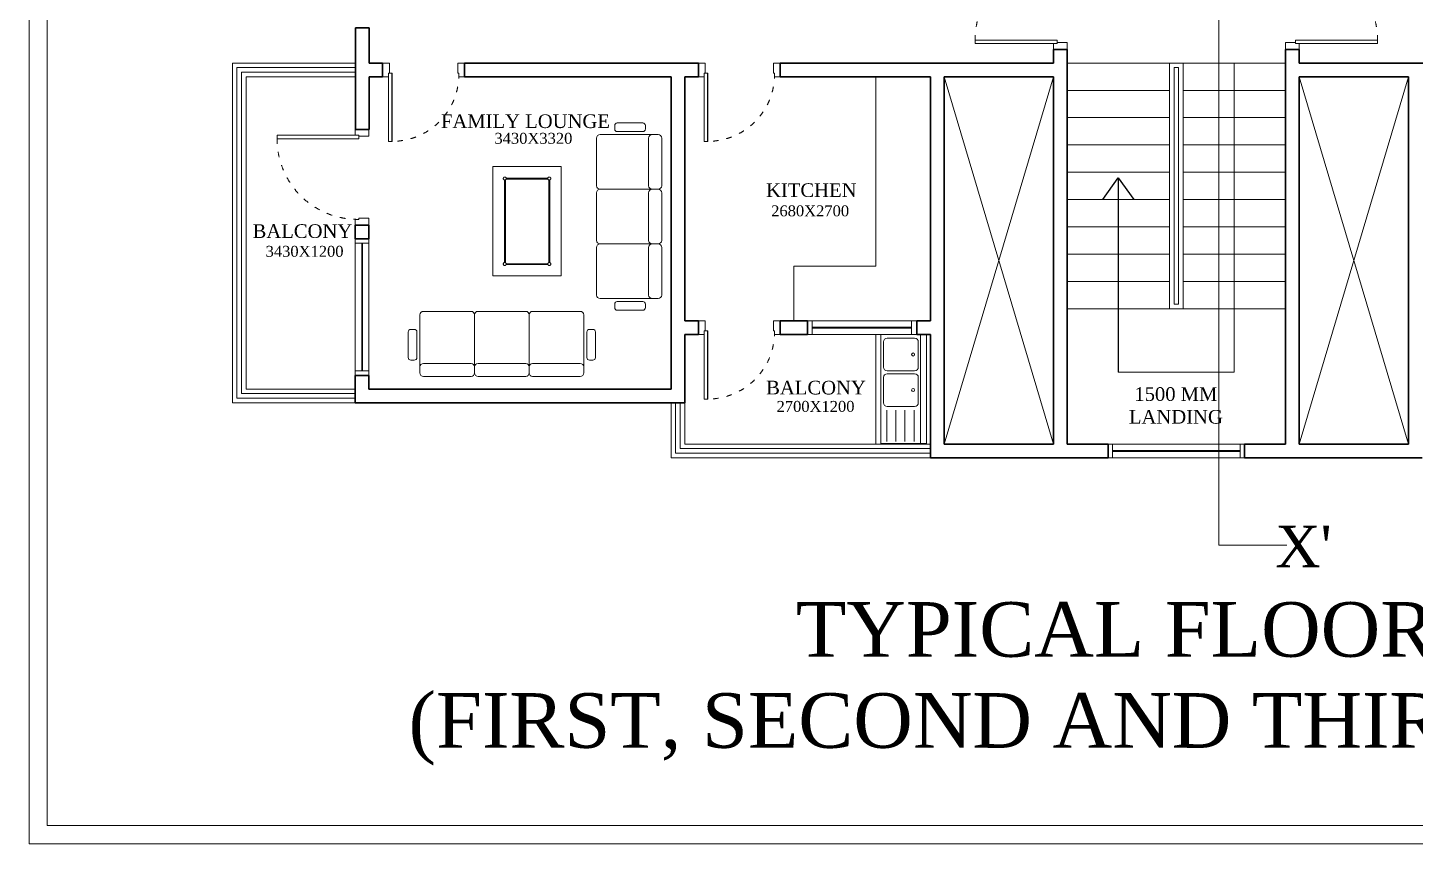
# Model space of a CAD drawing. Header units: inches. Extents: x 0 to 62493, y 0 to 42770.
# Drawn here: x 0 to 15242, y 0 to 8968 of the extents above; entities that cross this region are included whole.
import ezdxf

# ---------------------------------------------------------------- set-up
doc = ezdxf.new("R2010")
doc.units = ezdxf.units.IN
doc.header["$MEASUREMENT"] = 0
doc.linetypes.add('ACAD_ISO03W100', pattern=[30, 12, -18])
for name, color, linetype, lineweight in [('door', 35, 'Continuous', 5), ('furniture', 23, 'Continuous', 9), ('LINE', 253, 'Continuous', 9), ('plumbing', 143, 'Continuous', 9), ('R.C.C', 6, 'Continuous', 30), ('railing', 6, 'Continuous', 9), ('staircase', 1, 'Continuous', 5), ('wall', 254, 'Continuous', 30), ('window', 253, 'Continuous', 9)]:
    doc.layers.add(name, color=color, linetype=linetype, lineweight=lineweight)
doc.layers.add('TEXT', color=104, linetype='Continuous')
doc.styles.add('MONOTXT', font='times.ttf')
doc.styles.get("Standard").update_dxf_attribs({"font": 'arial.ttf'})
doc.dimstyles.get("Standard").update_dxf_attribs({"dimtxt": 0.18, "dimasz": 0.18, "dimexe": 0.18, "dimexo": 0.0625, "dimgap": 0.09, "dimtad": 0, "dimtih": 1, "dimtoh": 1, "dimdec": 4, "dimzin": 0, "dimdsep": 46, "dimtxsty": 'Standard', "dimcen": 0.09, "dimadec": 0, "dimazin": 0, "dimtfac": 1, "dimtdec": 4, "dimtofl": 0, "dimtmove": 0, "dimatfit": 3, "dimfxl": 1, "dimtolj": 1, "dimtzin": 0, "dimarcsym": 0})

# ---------------------------------------------------------------- blocks, each defined once
blk = doc.blocks.new('bed')
at = {"lineweight": 5}
for p, q in [((-82.966, 75.566), (-82.831, 75.801)), ((-82.831, 75.801), (-82.475, 75.595)), ((-82.897, 75.596), (-82.895, 75.602)), ((-82.895, 75.602), (-82.839, 75.586)), ((-82.892, 75.615), (-82.856, 75.602)), ((-82.892, 75.614), (-82.856, 75.602)), ((-82.887, 75.627), (-82.884, 75.633)), ((-82.833, 75.603), (-82.887, 75.627)), ((-82.884, 75.633), (-82.833, 75.603)), ((-82.877, 75.644), (-82.846, 75.623)), ((-82.877, 75.643), (-82.846, 75.623)), ((-82.869, 75.655), (-82.865, 75.66)), ((-82.823, 75.619), (-82.869, 75.655)), ((-82.865, 75.66), (-82.823, 75.619)), ((-82.856, 75.669), (-82.83, 75.641)), ((-82.856, 75.668), (-82.831, 75.64)), ((-82.845, 75.677), (-82.84, 75.681)), ((-82.81, 75.631), (-82.845, 75.677)), ((-82.84, 75.681), (-82.81, 75.631)), ((-82.829, 75.688), (-82.811, 75.654)), ((-82.829, 75.687), (-82.811, 75.654)), ((-82.816, 75.693), (-82.811, 75.695)), ((-82.793, 75.639), (-82.816, 75.693)), ((-82.811, 75.695), (-82.793, 75.639)), ((-82.798, 75.699), (-82.789, 75.662)), ((-82.798, 75.699), (-82.79, 75.662)), ((-82.785, 75.701), (-82.778, 75.702)), ((-82.776, 75.643), (-82.785, 75.701)), ((-82.778, 75.702), (-82.776, 75.643)), ((-82.765, 75.703), (-82.766, 75.665)), ((-82.766, 75.702), (-82.766, 75.664)), ((-82.758, 75.643), (-82.752, 75.702)), ((-82.746, 75.701), (-82.758, 75.643)), ((-82.752, 75.702), (-82.746, 75.701)), ((-82.733, 75.698), (-82.743, 75.661)), ((-82.733, 75.698), (-82.743, 75.661)), ((-82.74, 75.638), (-82.72, 75.693)), ((-82.714, 75.691), (-82.74, 75.638)), ((-82.724, 75.629), (-82.691, 75.678)), ((-82.686, 75.674), (-82.724, 75.629)), ((-82.702, 75.685), (-82.722, 75.652)), ((-82.703, 75.685), (-82.722, 75.652)), ((-82.72, 75.693), (-82.714, 75.691)), ((-82.711, 75.617), (-82.667, 75.655)), ((-82.663, 75.65), (-82.711, 75.617)), ((-82.676, 75.665), (-82.703, 75.638)), ((-82.677, 75.665), (-82.703, 75.638)), ((-82.702, 75.601), (-82.649, 75.628)), ((-82.647, 75.622), (-82.702, 75.601)), ((-82.691, 75.678), (-82.686, 75.674)), ((-82.656, 75.64), (-82.689, 75.62)), ((-82.656, 75.639), (-82.688, 75.62)), ((-82.643, 75.61), (-82.679, 75.599)), ((-82.642, 75.609), (-82.679, 75.599)), ((-82.667, 75.655), (-82.663, 75.65)), ((-82.649, 75.628), (-82.647, 75.622)), ((-82.899, 75.582), (-82.861, 75.579)), ((-82.899, 75.582), (-82.861, 75.579)), ((-82.899, 75.569), (-82.84, 75.568)), ((-82.899, 75.563), (-82.899, 75.569)), ((-82.84, 75.568), (-82.899, 75.563)), ((-82.839, 75.586), (-82.897, 75.596)), ((-82.897, 75.55), (-82.86, 75.556)), ((-82.897, 75.549), (-82.86, 75.556)), ((-82.894, 75.537), (-82.837, 75.55)), ((-82.893, 75.531), (-82.894, 75.537)), ((-82.837, 75.55), (-82.893, 75.531)), ((-82.888, 75.518), (-82.853, 75.533)), ((-82.887, 75.518), (-82.853, 75.533)), ((-82.882, 75.506), (-82.83, 75.534)), ((-82.878, 75.501), (-82.882, 75.506)), ((-82.83, 75.534), (-82.878, 75.501)), ((-82.871, 75.49), (-82.841, 75.513)), ((-82.87, 75.49), (-82.841, 75.513)), ((-82.862, 75.48), (-82.818, 75.52)), ((-82.857, 75.476), (-82.862, 75.48)), ((-82.818, 75.52), (-82.857, 75.476)), ((-82.847, 75.467), (-82.824, 75.497)), ((-82.847, 75.467), (-82.824, 75.497)), ((-82.836, 75.46), (-82.804, 75.509)), ((-82.831, 75.456), (-82.836, 75.46)), ((-82.804, 75.509), (-82.831, 75.456)), ((-82.819, 75.451), (-82.804, 75.486)), ((-82.818, 75.451), (-82.804, 75.486)), ((-82.806, 75.446), (-82.787, 75.502)), ((-82.787, 75.502), (-82.8, 75.444)), ((-82.787, 75.442), (-82.781, 75.479)), ((-82.787, 75.442), (-82.781, 75.479)), ((-82.774, 75.441), (-82.769, 75.499)), ((-82.769, 75.499), (-82.768, 75.44)), ((-82.754, 75.441), (-82.758, 75.479)), ((-82.754, 75.441), (-82.758, 75.479)), ((-82.751, 75.501), (-82.735, 75.445)), ((-82.741, 75.443), (-82.751, 75.501)), ((-82.722, 75.449), (-82.735, 75.484)), ((-82.722, 75.449), (-82.735, 75.484)), ((-82.734, 75.508), (-82.705, 75.457)), ((-82.71, 75.454), (-82.734, 75.508)), ((-82.719, 75.518), (-82.678, 75.476)), ((-82.683, 75.472), (-82.719, 75.518)), ((-82.693, 75.464), (-82.715, 75.495)), ((-82.693, 75.464), (-82.714, 75.495)), ((-82.705, 75.457), (-82.71, 75.454)), ((-82.707, 75.532), (-82.657, 75.501)), ((-82.661, 75.496), (-82.707, 75.532)), ((-82.7, 75.548), (-82.643, 75.531)), ((-82.645, 75.525), (-82.7, 75.548)), ((-82.697, 75.584), (-82.639, 75.596)), ((-82.638, 75.59), (-82.697, 75.584)), ((-82.669, 75.486), (-82.697, 75.511)), ((-82.668, 75.486), (-82.697, 75.511)), ((-82.696, 75.566), (-82.637, 75.564)), ((-82.638, 75.557), (-82.696, 75.566)), ((-82.65, 75.514), (-82.684, 75.531)), ((-82.651, 75.513), (-82.684, 75.53)), ((-82.678, 75.476), (-82.683, 75.472)), ((-82.475, 75.595), (-82.682, 75.236)), ((-82.64, 75.545), (-82.677, 75.553)), ((-82.64, 75.544), (-82.677, 75.552)), ((-82.637, 75.578), (-82.675, 75.576)), ((-82.637, 75.577), (-82.675, 75.576)), ((-82.512, 75.53), (-82.671, 75.255)), ((-82.657, 75.501), (-82.661, 75.496)), ((-82.643, 75.531), (-82.645, 75.525)), ((-82.639, 75.596), (-82.638, 75.59)), ((-82.637, 75.564), (-82.638, 75.557)), ((-81.059, 74.691), (-82.512, 75.53)), ((-81.059, 74.691), (-82.512, 75.53)), ((-82.475, 75.595), (-81.024, 74.757)), ((-82.682, 75.236), (-82.914, 75.37)), ((-82.8, 75.444), (-82.806, 75.446)), ((-82.768, 75.44), (-82.774, 75.441)), ((-82.735, 75.445), (-82.741, 75.443)), ((-82.494, 75.165), (-82.458, 75.193)), ((-82.458, 75.193), (-82.437, 75.199)), ((-82.397, 75.185), (-82.426, 75.134)), ((-82.162, 75.203), (-82.226, 75.214)), ((-81.718, 74.806), (-81.747, 74.756)), ((-81.652, 74.825), (-81.553, 74.769)), ((-81.021, 74.756), (-81.228, 74.397)), ((-80.665, 74.55), (-81.021, 74.756)), ((-81.066, 74.542), (-80.888, 74.589)), ((-81.018, 74.361), (-81.066, 74.542)), ((-81.033, 74.526), (-80.936, 74.552)), ((-80.936, 74.552), (-80.914, 74.469)), ((-80.906, 74.537), (-80.896, 74.54)), ((-80.894, 74.493), (-80.906, 74.537)), ((-80.896, 74.54), (-80.884, 74.495)), ((-80.888, 74.589), (-80.839, 74.409)), ((-80.8, 74.316), (-80.665, 74.55)), ((-81.228, 74.397), (-80.996, 74.263)), ((-81.032, 74.382), (-81.055, 74.367)), ((-81.01, 74.443), (-81.033, 74.526)), ((-80.839, 74.409), (-81.018, 74.361)), ((-81.01, 74.51), (-81.01, 74.51)), ((-80.914, 74.469), (-81.01, 74.443)), ((-81.004, 74.489), (-81.004, 74.489)), ((-80.999, 74.469), (-80.999, 74.469)), ((-80.885, 74.442), (-80.995, 74.412)), ((-80.989, 74.515), (-80.989, 74.515)), ((-80.879, 74.42), (-80.989, 74.39)), ((-80.983, 74.495), (-80.983, 74.495)), ((-80.978, 74.474), (-80.978, 74.474)), ((-80.968, 74.521), (-80.968, 74.521)), ((-80.963, 74.5), (-80.963, 74.5)), ((-80.957, 74.48), (-80.957, 74.48)), ((-80.948, 74.526), (-80.948, 74.526)), ((-80.942, 74.506), (-80.942, 74.506)), ((-80.937, 74.485), (-80.937, 74.485)), ((-80.884, 74.495), (-80.894, 74.493)), ((-81.091, 74.336), (-81.092, 74.321)), ((-81.084, 74.35), (-81.084, 74.336)), ((-81.082, 74.327), (-81.083, 74.313)), ((-81.076, 74.357), (-81.077, 74.343)), ((-81.072, 74.325), (-81.073, 74.311)), ((-81.068, 74.364), (-81.069, 74.349)), ((-81.062, 74.323), (-81.063, 74.309)), ((-81.061, 74.371), (-81.062, 74.356)), ((-81.053, 74.325), (-81.054, 74.311)), ((-81.044, 74.328), (-81.045, 74.313)), ((-81.036, 74.33), (-81.037, 74.316)), ((-81.028, 74.337), (-81.029, 74.322)), ((-81.02, 74.344), (-81.021, 74.329)), ((-81.013, 74.35), (-81.014, 74.336)), ((-81.005, 74.357), (-81.006, 74.343)), ((-80.997, 74.364), (-80.998, 74.35)), ((-83.582, 73.677), (-82.129, 72.838)), ((-83.534, 73.76), (-83.544, 73.742)), ((-83.544, 73.742), (-82.091, 72.903))]:
    blk.add_line(p, q, dxfattribs=at)
for centre, radius in [((-82.768, 75.571), 0.133), ((-82.768, 75.571), 0.131), ((-82.768, 75.571), 0.0467), ((-82.37, 75.214), 0.0211), ((-81.691, 74.835), 0.0211), ((-82.268, 73.182), 0.0706)]:
    blk.add_circle(centre, radius, dxfattribs=at)
for centre, radius, start, end in [((-82.842, 75.495), 0.143, 150, 240), ((-82.461, 75.543), 0.0377, 60, 240), ((-82.389, 75.198), 0.015, 96.8587, 341.9378), ((-82.341, 75.21), 0.0124, 214.9249, 132.897), ((-81.662, 74.832), 0.0124, 214.9249, 132.897), ((-81.71, 74.819), 0.015, 96.8587, 341.9378), ((-81.04, 74.723), 0.0377, 60, 240), ((-81.013, 74.396), 0.0239, 43.4915, 346.5085), ((-80.882, 74.431), 0.0239, 223.4915, 166.5085), ((-80.924, 74.387), 0.143, 240, 330), ((-83.563, 73.709), 0.0377, 60, 240), ((-82.346, 73.223), 0.0594, 25.5194, 279.3619), ((-82.205, 73.248), 0.0348, 270.915, 180.9471), ((-82.11, 72.87), 0.0377, 240, 60)]:
    blk.add_arc(centre, radius, start, end, dxfattribs=at)
blk.add_ellipse((-81.768, 75.144), major_axis=(-0.0654, 0.0377), ratio=0.499469, dxfattribs=at)
blk.add_ellipse((-81.768, 75.144), major_axis=(-0.0203, 0.0117), ratio=0.87134, start_param=3.141593, end_param=9.424778, dxfattribs=at)
for points, knots in [([(-82.51, 75.115), (-82.508, 75.124), (-82.498, 75.162), (-82.467, 75.215), (-82.434, 75.272), (-82.408, 75.301), (-82.386, 75.334), (-82.332, 75.293), (-82.281, 75.264), (-82.214, 75.227), (-82.152, 75.205), (-82.116, 75.148), (-82.055, 75.142), (-82.016, 75.098), (-81.961, 75.088), (-81.916, 75.053), (-81.83, 75.021), (-81.909, 74.958), (-81.93, 74.908), (-81.952, 74.867), (-81.965, 74.82), (-81.991, 74.796), (-82.011, 74.783)], [1.096276, 1.096276, 1.096276, 1.096276, 2.081569, 5.277231, 7.472226, 8.783241, 9.605251, 11.018138, 14.216841, 16.616774, 18.817074, 20.973577, 23.191863, 24.604747, 26.922071, 28.620559, 31.026693, 33.725166, 35.917884, 37.217428, 38.528444, 40.893311, 40.893311, 40.893311, 40.893311]), ([(-83.534, 73.76), (-83.528, 73.791), (-83.511, 73.869), (-83.452, 73.97), (-83.405, 74.072), (-83.327, 74.146), (-83.315, 74.271), (-83.2, 74.374), (-83.113, 74.492), (-83.12, 74.635), (-82.999, 74.723), (-82.934, 74.865), (-82.874, 75.021), (-82.771, 75.116), (-82.759, 75.237), (-82.72, 75.254), (-82.714, 75.255)], [0, 0, 0, 0, 3.227986, 8.287144, 12.167285, 14.911093, 19.249561, 24.353377, 30.561604, 33.877791, 38.21626, 44.8125, 50.258606, 55.317764, 59.603605, 60.278905, 60.278905, 60.278905, 60.278905]), ([(-82.749, 75.227), (-82.745, 75.222), (-82.669, 75.14), (-82.451, 75.146), (-82.345, 74.892), (-82.113, 74.861), (-81.951, 74.742), (-81.821, 74.625), (-81.702, 74.543), (-81.536, 74.517), (-81.446, 74.437), (-81.342, 74.355), (-81.272, 74.383), (-81.191, 74.34), (-81.286, 74.259), (-81.335, 74.175), (-81.335, 74.054), (-81.444, 73.981), (-81.489, 73.817), (-81.587, 73.681), (-81.701, 73.549), (-81.721, 73.425), (-81.811, 73.327), (-81.87, 73.219), (-81.913, 73.103), (-81.979, 73.019), (-82.034, 72.962), (-82.069, 72.932), (-82.101, 72.909)], [70.601912, 70.601912, 70.601912, 70.601912, 71.300988, 82.995441, 87.693269, 97.835852, 104.459478, 108.8078, 116.197963, 119.029089, 126.041039, 128.763728, 131.897725, 133.064592, 136.944733, 140.048846, 144.473633, 148.051356, 152.723743, 161.656541, 165.556129, 170.659946, 174.173668, 179.217852, 183.503693, 187.017416, 190.21752, 191.852905, 191.852905, 191.852905, 191.852905]), ([(-81.852, 74.654), (-81.842, 74.703), (-81.832, 74.752), (-81.796, 74.814), (-81.763, 74.871), (-81.737, 74.9), (-81.715, 74.933), (-81.661, 74.893), (-81.61, 74.863), (-81.543, 74.826), (-81.481, 74.804), (-81.445, 74.747), (-81.384, 74.741), (-81.345, 74.697), (-81.29, 74.687), (-81.245, 74.652), (-81.159, 74.62), (-81.238, 74.557), (-81.259, 74.507), (-81.281, 74.466), (-81.294, 74.417), (-81.325, 74.393), (-81.345, 74.377)], [0, 0, 0, 0, 2.081569, 5.277231, 7.472226, 8.783241, 9.605251, 11.018138, 14.216841, 16.616774, 18.817074, 20.973577, 23.191863, 24.604747, 26.922071, 28.620559, 31.026693, 33.725166, 35.917884, 37.217428, 38.528444, 41.088477, 41.088477, 41.088477, 41.088477]), ([(-82.985, 74.767), (-82.93, 74.75), (-82.797, 74.709), (-82.607, 74.808), (-82.472, 74.764), (-82.415, 74.745)], [0, 0, 0, 0, 5.859988, 14.120629, 20.269073, 20.269073, 20.269073, 20.269073]), ([(-81.459, 73.921), (-81.475, 73.959), (-81.535, 74.104), (-81.673, 74.187), (-81.774, 74.247)], [0, 0, 0, 0, 4.290544, 16.119403, 16.119403, 16.119403, 16.119403]), ([(-83.356, 74.122), (-83.304, 74.133), (-83.17, 74.162), (-83.038, 74.121), (-82.958, 74.095)], [0, 0, 0, 0, 5.527354, 14.135177, 14.135177, 14.135177, 14.135177]), ([(-82.18, 73.272), (-82.151, 73.361), (-82.094, 73.523), (-82.02, 73.725), (-81.891, 73.826), (-81.876, 73.884)], [0.412021, 0.412021, 0.412021, 0.412021, 10.057334, 18.163456, 24.419251, 24.419251, 24.419251, 24.419251]), ([(-81.866, 73.22), (-81.862, 73.273), (-81.852, 73.389), (-81.921, 73.529), (-81.959, 73.622), (-81.972, 73.657)], [0, 0, 0, 0, 5.410146, 12.027141, 15.884743, 15.884743, 15.884743, 15.884743]), ([(-83.208, 73.572), (-83.146, 73.588), (-82.971, 73.631), (-82.766, 73.437), (-82.581, 73.4), (-82.505, 73.385)], [0, 0, 0, 0, 6.373615, 18.068068, 26.085459, 26.085459, 26.085459, 26.085459]), ([(-82.385, 73.268), (-82.428, 73.279), (-82.537, 73.289), (-82.618, 73.358), (-82.664, 73.398)], [11.669826, 11.669826, 11.669826, 11.669826, 16.308231, 22.540928, 22.540928, 22.540928, 22.540928])]:
    blk.add_open_spline(points, degree=3, knots=knots, dxfattribs=at)
blk = doc.blocks.new('door 1050')
at = {"layer": 'door', "lineweight": 15}
for p, q in [((275482, -59558), (275482, -58658)), ((275483, -59558), (275483, -58658)), ((275521, -59558), (275521, -58658)), ((275522, -59558), (275522, -58658))]:
    blk.add_line(p, q, dxfattribs=at)
at = {"layer": 'door'}
for p, q in [((275522, -58658), (275482, -58658)), ((275482, -59558), (275522, -59558))]:
    blk.add_line(p, q, dxfattribs=at)
at = {"layer": 'door', "lineweight": 18}
for p, q in [((275419, -59518), (275482, -59518)), ((275419, -59668), (275419, -59518)), ((275482, -59558), (275482, -59518)), ((275482, -59558), (275494, -59558)), ((275494, -59668), (275494, -59558)), ((276394, -59558), (276406, -59558)), ((276394, -59668), (276394, -59558)), ((276406, -59518), (276469, -59518)), ((276406, -59558), (276406, -59518)), ((276469, -59668), (276469, -59518)), ((275419, -59668), (275494, -59668)), ((276394, -59668), (276469, -59668))]:
    blk.add_line(p, q, dxfattribs=at)
at = {"layer": 'door', "linetype": 'ACAD_ISO03W100', "lineweight": 9, "ltscale": 5}
blk.add_arc((275522, -59542), 884, 358.9642, 90.0081, dxfattribs=at)
blk = doc.blocks.new('door 900')
at = {"layer": 'door', "lineweight": 15}
for p, q in [((277781, -59558), (277781, -58808)), ((277782, -59558), (277782, -58808)), ((277820, -59558), (277820, -58808)), ((277821, -59558), (277821, -58808))]:
    blk.add_line(p, q, dxfattribs=at)
at = {"layer": 'door'}
for p, q in [((277821, -58808), (277781, -58808)), ((277781, -59558), (277821, -59558))]:
    blk.add_line(p, q, dxfattribs=at)
at = {"layer": 'door', "lineweight": 18}
for p, q in [((277718, -59518), (277781, -59518)), ((277718, -59668), (277718, -59518)), ((277781, -59558), (277781, -59518)), ((277781, -59558), (277793, -59558)), ((277793, -59668), (277793, -59558)), ((278543, -59558), (278555, -59558)), ((278543, -59668), (278543, -59558)), ((278555, -59518), (278618, -59518)), ((278555, -59558), (278555, -59518)), ((278618, -59668), (278618, -59518)), ((277718, -59668), (277793, -59668)), ((278543, -59668), (278618, -59668))]:
    blk.add_line(p, q, dxfattribs=at)
at = {"layer": 'door', "linetype": 'ACAD_ISO03W100', "lineweight": 9, "ltscale": 5}
blk.add_arc((277821, -59542), 734, 358.7651, 89.9995, dxfattribs=at)
blk = doc.blocks.new('SINK2T')
at = {"layer": 'plumbing', "lineweight": 5}
for p, q in [((0.368, 0.435), (0.023, 0.435)), ((0.368, 0.335), (0.023, 0.335)), ((0.368, 0.235), (0.023, 0.235)), ((1.2, 0.063), (0, 0.063)), ((0.368, 0.135), (0.023, 0.135))]:
    blk.add_line(p, q, dxfattribs=at)
blk.add_lwpolyline([(0, 0), (0, 0.5), (1.2, 0.5), (1.2, 0)], close=True, dxfattribs=at)
for points in [[(0.409, 0.129, 0.414214), (0.449, 0.089), (0.728, 0.089, 0.414214), (0.768, 0.129), (0.768, 0.43, 0.414214), (0.728, 0.47), (0.449, 0.47, 0.414214), (0.409, 0.43)], [(1.159, 0.129), (1.159, 0.43, 0.414214), (1.119, 0.47), (0.839, 0.47, 0.414214), (0.799, 0.43), (0.799, 0.129, 0.414214), (0.839, 0.089), (1.119, 0.089, 0.414214)]]:
    blk.add_lwpolyline(points, format="xyb", close=True, dxfattribs=at)
for centre in [(0.589, 0.146), (0.979, 0.146)]:
    blk.add_circle(centre, 0.0168, dxfattribs=at)
blk = doc.blocks.new('TABLE')
at = {"layer": 'furniture', "lineweight": 5}
for p, q in [((242866, -60410), (242866, -61610)), ((243616, -60410), (242866, -60410)), ((243616, -61610), (243616, -60410)), ((242981, -60535), (242980, -60538)), ((242980, -60538), (242980, -60541)), ((242980, -60541), (242980, -60543)), ((242980, -60543), (242981, -60546)), ((242982, -60533), (242981, -60535)), ((242981, -60546), (242982, -60549)), ((242984, -60530), (242982, -60533)), ((242982, -60549), (242984, -60551)), ((242986, -60528), (242984, -60530)), ((242984, -60551), (242986, -60553)), ((242988, -60527), (242986, -60528)), ((242986, -60553), (242988, -60555)), ((242991, -60525), (242988, -60527)), ((242988, -60555), (242991, -60556)), ((242990, -60557), (242990, -61463)), ((242994, -60525), (242991, -60525)), ((242991, -60556), (242994, -60557)), ((242996, -60524), (242994, -60525)), ((242994, -60557), (242996, -60557)), ((242999, -60525), (242996, -60524)), ((242996, -60557), (242999, -60557)), ((243002, -60525), (242999, -60525)), ((242999, -60557), (243002, -60556)), ((243000, -61463), (243000, -60557)), ((243005, -60527), (243002, -60525)), ((243002, -60556), (243005, -60555)), ((243007, -60528), (243005, -60527)), ((243005, -60555), (243007, -60553)), ((243009, -60530), (243007, -60528)), ((243007, -60553), (243009, -60551)), ((243011, -60533), (243009, -60530)), ((243009, -60551), (243011, -60549)), ((243012, -60535), (243011, -60533)), ((243011, -60549), (243012, -60546)), ((243012, -60538), (243012, -60535)), ((243013, -60541), (243012, -60538)), ((243012, -60543), (243013, -60541)), ((243012, -60546), (243012, -60543)), ((243469, -60534), (243013, -60534)), ((243013, -60544), (243469, -60544)), ((243470, -60535), (243469, -60538)), ((243469, -60538), (243469, -60541)), ((243469, -60541), (243469, -60543)), ((243469, -60543), (243470, -60546)), ((243471, -60533), (243470, -60535)), ((243470, -60546), (243471, -60549)), ((243473, -60530), (243471, -60533)), ((243471, -60549), (243473, -60551)), ((243475, -60528), (243473, -60530)), ((243473, -60551), (243475, -60553)), ((243477, -60527), (243475, -60528)), ((243475, -60553), (243477, -60555)), ((243480, -60525), (243477, -60527)), ((243477, -60555), (243480, -60556)), ((243479, -60557), (243479, -61463)), ((243483, -60525), (243480, -60525)), ((243480, -60556), (243483, -60557)), ((243486, -60524), (243483, -60525)), ((243483, -60557), (243486, -60557)), ((243488, -60525), (243486, -60524)), ((243486, -60557), (243488, -60557)), ((243491, -60525), (243488, -60525)), ((243488, -60557), (243491, -60556)), ((243489, -61463), (243489, -60557)), ((243494, -60527), (243491, -60525)), ((243491, -60556), (243494, -60555)), ((243496, -60528), (243494, -60527)), ((243494, -60555), (243496, -60553)), ((243498, -60530), (243496, -60528)), ((243496, -60553), (243498, -60551)), ((243500, -60533), (243498, -60530)), ((243498, -60551), (243500, -60549)), ((243501, -60535), (243500, -60533)), ((243500, -60549), (243501, -60546)), ((243502, -60538), (243501, -60535)), ((243501, -60546), (243502, -60543)), ((243502, -60541), (243502, -60538)), ((243502, -60543), (243502, -60541)), ((242981, -61474), (242980, -61477)), ((242980, -61477), (242980, -61479)), ((242980, -61479), (242980, -61482)), ((242980, -61482), (242981, -61485)), ((242982, -61471), (242981, -61474)), ((242981, -61485), (242982, -61488)), ((242984, -61469), (242982, -61471)), ((242982, -61488), (242984, -61490)), ((242986, -61467), (242984, -61469)), ((242984, -61490), (242986, -61492)), ((242988, -61465), (242986, -61467)), ((242986, -61492), (242988, -61494)), ((242991, -61464), (242988, -61465)), ((242988, -61494), (242991, -61495)), ((242994, -61463), (242991, -61464)), ((242991, -61495), (242994, -61496)), ((242996, -61463), (242994, -61463)), ((242994, -61496), (242996, -61496)), ((242999, -61463), (242996, -61463)), ((242996, -61496), (242999, -61496)), ((243002, -61464), (242999, -61463)), ((242999, -61496), (243002, -61495)), ((243005, -61465), (243002, -61464)), ((243002, -61495), (243005, -61494)), ((243007, -61467), (243005, -61465)), ((243005, -61494), (243007, -61492)), ((243009, -61469), (243007, -61467)), ((243007, -61492), (243009, -61490)), ((243011, -61471), (243009, -61469)), ((243009, -61490), (243011, -61488)), ((243012, -61474), (243011, -61471)), ((243011, -61488), (243012, -61485)), ((243012, -61477), (243012, -61474)), ((243013, -61479), (243012, -61477)), ((243012, -61482), (243013, -61479)), ((243012, -61485), (243012, -61482)), ((243469, -61473), (243013, -61473)), ((243013, -61483), (243469, -61483)), ((243470, -61474), (243469, -61477)), ((243469, -61477), (243469, -61479)), ((243469, -61479), (243469, -61482)), ((243469, -61482), (243470, -61485)), ((243471, -61471), (243470, -61474)), ((243470, -61485), (243471, -61488)), ((243473, -61469), (243471, -61471)), ((243471, -61488), (243473, -61490)), ((243475, -61467), (243473, -61469)), ((243473, -61490), (243475, -61492)), ((243477, -61465), (243475, -61467)), ((243475, -61492), (243477, -61494)), ((243480, -61464), (243477, -61465)), ((243477, -61494), (243480, -61495)), ((243483, -61463), (243480, -61464)), ((243480, -61495), (243483, -61496)), ((243486, -61463), (243483, -61463)), ((243483, -61496), (243486, -61496)), ((243488, -61463), (243486, -61463)), ((243486, -61496), (243488, -61496)), ((243491, -61464), (243488, -61463)), ((243488, -61496), (243491, -61495)), ((243494, -61465), (243491, -61464)), ((243491, -61495), (243494, -61494)), ((243496, -61467), (243494, -61465)), ((243494, -61494), (243496, -61492)), ((243498, -61469), (243496, -61467)), ((243496, -61492), (243498, -61490)), ((243500, -61471), (243498, -61469)), ((243498, -61490), (243500, -61488)), ((243501, -61474), (243500, -61471)), ((243500, -61488), (243501, -61485)), ((243502, -61477), (243501, -61474)), ((243501, -61485), (243502, -61482)), ((243502, -61479), (243502, -61477)), ((243502, -61482), (243502, -61479)), ((242866, -61610), (243616, -61610))]:
    blk.add_line(p, q, dxfattribs=at)
blk = doc.blocks.new('DIV2T')
for p, q in [((0.725, 0), (0.175, 0)), ((1.355, 0), (0.805, 0)), ((1.985, 0), (1.435, 0)), ((0.135, -0.04), (0.135, -0.11)), ((0.135, -0.71), (0.135, -0.11)), ((0.175, -0.15), (0.725, -0.15)), ((0.765, -0.04), (0.765, -0.11)), ((0.765, -0.71), (0.765, -0.11)), ((0.805, -0.15), (1.355, -0.15)), ((1.395, -0.04), (1.395, -0.11)), ((1.395, -0.71), (1.395, -0.11)), ((1.435, -0.15), (1.985, -0.15)), ((2.025, -0.04), (2.025, -0.11)), ((2.025, -0.71), (2.025, -0.11)), ((0, -0.512), (0, -0.218)), ((0.03, -0.188), (0.07, -0.188)), ((0.1, -0.512), (0.1, -0.218)), ((2.06, -0.512), (2.06, -0.218)), ((2.13, -0.188), (2.09, -0.188)), ((2.16, -0.512), (2.16, -0.218)), ((0.03, -0.542), (0.07, -0.542)), ((2.13, -0.542), (2.09, -0.542)), ((0.175, -0.75), (0.725, -0.75)), ((0.805, -0.75), (1.355, -0.75)), ((1.435, -0.75), (1.985, -0.75))]:
    blk.add_line(p, q)
for centre, radius, start, end in [((0.175, -0.04), 0.04, 90, 180), ((0.725, -0.04), 0.04, 0, 90), ((0.805, -0.04), 0.04, 90, 180), ((1.355, -0.04), 0.04, 0, 90), ((1.435, -0.04), 0.04, 90, 180), ((1.985, -0.04), 0.04, 0, 90), ((0.175, -0.11), 0.04, 180, 270), ((0.725, -0.11), 0.04, 270, 0), ((0.805, -0.11), 0.04, 180, 270), ((1.355, -0.11), 0.04, 270, 0), ((1.435, -0.11), 0.04, 180, 270), ((1.985, -0.11), 0.04, 270, 0), ((0.03, -0.218), 0.03, 90, 180), ((0.07, -0.218), 0.03, 0, 90), ((2.09, -0.218), 0.03, 90, 180), ((2.13, -0.218), 0.03, 0, 90), ((0.03, -0.512), 0.03, 180, 270), ((0.07, -0.512), 0.03, 270, 0), ((2.09, -0.512), 0.03, 180, 270), ((2.13, -0.512), 0.03, 270, 0), ((0.175, -0.71), 0.04, 180, 270), ((0.725, -0.71), 0.04, 270, 0), ((0.805, -0.71), 0.04, 180, 270), ((1.355, -0.71), 0.04, 270, 0), ((1.435, -0.71), 0.04, 180, 270), ((1.985, -0.71), 0.04, 270, 0)]:
    blk.add_arc(centre, radius, start, end)

msp = doc.modelspace()

# ---------------------------------------------------------------- linework, layer by layer
at = {"layer": 'LINE'}
for p, q in [((10066.82261, 8430.47578), (11266.82261, 4395.3697)), ((11266.82261, 8430.47578), (10066.82261, 4395.3697)), ((13966.82261, 8430.47578), (15166.82261, 4395.3697)), ((15166.82261, 8430.47578), (13966.82261, 4395.3697))]:
    msp.add_line(p, q, dxfattribs=at)
at = {"layer": 'R.C.C', "lineweight": 9}
for p, q in [((3598.77269, 8530.47578), (2298.26127, 8530.47578)), ((2298.26127, 8530.47578), (2298.26127, 4899.8697)), ((3598.77269, 8480.47578), (2348.26127, 8480.47578)), ((2348.26127, 8480.47578), (2348.26127, 4949.8697)), ((9316.82261, 6349.8697), (9316.82261, 8430.47578)), ((8416.84295, 6349.8697), (9316.84295, 6349.8697)), ((8416.84295, 5749.8697), (8416.84295, 6349.8697)), ((9316.82261, 5599.8697), (9316.82261, 4399.8697)), ((3598.26127, 4899.8697), (2298.26127, 4899.8697)), ((3598.26127, 4949.8697), (2348.26127, 4949.8697))]:
    msp.add_line(p, q, dxfattribs=at)
at = {"layer": 'railing'}
for p, q in [((12542.83278, 8580.47578), (12542.83278, 5880.47578)), ((12542.83278, 8580.47578), (12690.83278, 8580.47578)), ((12690.83278, 8580.47578), (12690.83278, 5880.47578)), ((12592.83278, 8530.47578), (12592.83278, 5930.47578)), ((12592.83278, 8530.47578), (12640.83278, 8530.47578)), ((12640.83278, 8530.47578), (12640.83278, 5930.47578)), ((12542.83278, 5880.47578), (12690.83278, 5880.47578)), ((12592.83278, 5930.47578), (12640.83278, 5930.47578)), ((7116.82261, 4295.3697), (7116.82261, 4849.8697)), ((7166.82261, 4345.3697), (7166.82261, 4849.8697)), ((9916.82261, 4295.3697), (7116.82261, 4295.3697)), ((9916.82261, 4345.3697), (7166.82261, 4345.3697))]:
    msp.add_line(p, q, dxfattribs=at)
at = {"layer": 'staircase'}
for p, q in [((12541.82261, 8580.47578), (11416.82261, 8580.47578)), ((13816.82261, 8580.47578), (12691.82261, 8580.47578)), ((13254.32261, 8580.47578), (13254.32261, 5185.12632)), ((12541.82261, 8280.47578), (11416.82261, 8280.47578)), ((13816.82261, 8280.47578), (12691.82261, 8280.47578)), ((12541.82261, 7980.47578), (11416.82261, 7980.47578)), ((13816.82261, 7980.47578), (12691.82261, 7980.47578)), ((12541.82261, 7680.47578), (11416.82261, 7680.47578)), ((13816.82261, 7680.47578), (12691.82261, 7680.47578)), ((12541.82261, 7380.47578), (11416.82261, 7380.47578)), ((13816.82261, 7380.47578), (12691.82261, 7380.47578)), ((12541.82261, 7080.47578), (11416.82261, 7080.47578)), ((13816.82261, 7080.47578), (12691.82261, 7080.47578)), ((12541.82261, 6780.47578), (11416.82261, 6780.47578)), ((13816.82261, 6780.47578), (12691.82261, 6780.47578)), ((12541.82261, 6480.47578), (11416.82261, 6480.47578)), ((13816.82261, 6480.47578), (12691.82261, 6480.47578)), ((12541.82261, 6180.47578), (11416.82261, 6180.47578)), ((13816.82261, 6180.47578), (12691.82261, 6180.47578)), ((12541.82261, 5880.47578), (11416.82261, 5880.47578)), ((13816.82261, 5880.47578), (12691.82261, 5880.47578)), ((11979.32261, 5185.12632), (13254.32261, 5185.12632))]:
    msp.add_line(p, q, dxfattribs=at)
at = {"layer": 'wall', "lineweight": 0}
for p, q in [((13083.01504, 19527.8097), (13083.01504, 3285.7138)), ((13083.01504, 3285.7138), (13830.61628, 3285.7138))]:
    msp.add_line(p, q, dxfattribs=at)
at = {"layer": 'wall'}
for p, q in [((3598.77269, 8967.94198), (3598.77269, 7850.47578)), ((3748.77269, 8967.94198), (3598.77269, 8967.94198)), ((3748.77269, 8967.94198), (3748.77269, 8580.47578)), ((11266.82261, 8730.40818), (11266.82261, 8580.47578)), ((11266.82261, 8730.40818), (11416.82261, 8730.40818)), ((11416.82261, 8730.40818), (11416.82261, 4395.3697)), ((13816.82261, 8730.40818), (13816.82261, 4395.3697)), ((13816.82261, 8730.40818), (13966.82261, 8730.40818)), ((13966.82261, 8730.40818), (13966.82261, 8580.47578)), ((3748.77269, 8580.47578), (3898.77269, 8580.47578)), ((3898.77269, 8430.47578), (3898.77269, 8580.47578)), ((4798.77269, 8430.47578), (4798.77269, 8580.47578)), ((4798.77269, 8580.47578), (7366.82261, 8580.47578)), ((7366.82261, 8430.47578), (7366.82261, 8580.47578)), ((8266.82261, 8580.47578), (11266.82261, 8580.47578)), ((8266.82261, 8430.47578), (8266.82261, 8580.47578)), ((16966.82261, 8580.47578), (13966.82261, 8580.47578)), ((3748.77269, 8430.47578), (3748.77269, 7850.47578)), ((3748.77269, 8430.47578), (3898.77269, 8430.47578)), ((4798.77269, 8430.47578), (7066.82261, 8430.47578)), ((7066.82261, 4999.8697), (7066.82261, 8430.47578)), ((7216.82261, 5749.8697), (7216.82261, 8430.47578)), ((7216.82261, 8430.47578), (7366.82261, 8430.47578)), ((8266.82261, 8430.47578), (9916.82261, 8430.47578)), ((9916.82261, 5749.8697), (9916.82261, 8430.47578)), ((10066.82261, 8430.47578), (11266.82261, 8430.47578)), ((10066.82261, 8430.47578), (10066.82261, 4395.3697)), ((11266.82261, 8430.47578), (11266.82261, 4395.3697)), ((15166.82261, 8430.47578), (13966.82261, 8430.47578)), ((13966.82261, 8430.47578), (13966.82261, 4395.3697)), ((15166.82261, 4395.3697), (15166.82261, 8430.47578)), ((15166.82261, 8430.47578), (15166.82261, 4395.3697)), ((3598.77269, 7850.47578), (3748.77269, 7850.47578)), ((3598.26127, 6800.47578), (3598.26127, 6650.22739)), ((3598.26127, 6800.47578), (3748.26127, 6800.47578)), ((3748.26127, 6800.47578), (3748.26127, 6650.22739)), ((3748.26127, 6650.22739), (3598.26127, 6650.22739)), ((7366.82261, 5749.8697), (7216.82261, 5749.8697)), ((7366.82261, 5599.8697), (7366.82261, 5749.8697)), ((8566.84295, 5749.8697), (8266.84295, 5749.8697)), ((8266.84295, 5599.8697), (8266.84295, 5749.8697)), ((8566.82261, 5749.8697), (8566.82261, 5599.8697)), ((9916.82261, 5749.8697), (9766.57261, 5749.8697)), ((9766.57261, 5749.8697), (9766.57261, 5599.8697)), ((7366.82261, 5599.8697), (7216.82261, 5599.8697)), ((7216.82261, 5599.8697), (7216.82261, 4849.8697)), ((8566.84295, 5599.8697), (8266.84295, 5599.8697)), ((9916.82261, 5599.8697), (9766.57261, 5599.8697)), ((9916.82261, 5599.8697), (9916.82261, 4245.3697)), ((3598.26127, 5150.22739), (3598.26127, 4849.8697)), ((3748.26127, 5150.22739), (3598.26127, 5150.22739)), ((3748.26127, 5150.22739), (3748.26127, 4999.8697)), ((7066.82261, 4999.8697), (3748.26127, 4999.8697)), ((7216.82261, 4849.8697), (3598.26127, 4849.8697)), ((10066.82261, 4395.3697), (11266.82261, 4395.3697)), ((11866.82261, 4395.3697), (11416.82261, 4395.3697)), ((11866.82261, 4395.3697), (11866.82261, 4245.3697)), ((13816.82261, 4395.3697), (13366.82261, 4395.3697)), ((13366.82261, 4395.3697), (13366.82261, 4245.3697)), ((15166.82261, 4395.3697), (13966.82261, 4395.3697)), ((9916.82261, 4245.3697), (11416.82261, 4245.3697)), ((11866.82261, 4245.3697), (11266.82261, 4245.3697)), ((15316.82261, 4245.3697), (13366.82261, 4245.3697))]:
    msp.add_line(p, q, dxfattribs=at)
at = {"layer": 'wall', "lineweight": 9}
for p, q in [((3598.77269, 8580.47578), (2248.26127, 8580.47578)), ((2248.26127, 8580.47578), (2248.26127, 4849.8697)), ((3598.77269, 8430.47578), (2398.26127, 8430.47578)), ((2398.26127, 8430.47578), (2398.26127, 4999.8697)), ((3598.26127, 4999.8697), (2398.26127, 4999.8697)), ((3598.26127, 4849.8697), (2248.26127, 4849.8697)), ((7066.82261, 4245.3697), (7066.82261, 4849.8697)), ((7216.82261, 4395.3697), (7216.82261, 4849.8697)), ((9916.82261, 4395.3697), (7216.82261, 4395.3697)), ((9916.82261, 4245.3697), (7066.82261, 4245.3697))]:
    msp.add_line(p, q, dxfattribs=at)
at = {"layer": 'wall', "lineweight": 0}
for points in [[(25206.45246, 20328.25276), (14.41915, 20328.25276), (14.41915, 5.7011), (25206.45246, 5.7011)], [(25006.45246, 20128.25276), (214.41915, 20128.25276), (214.41915, 205.7011), (25006.45246, 205.7011)]]:
    msp.add_lwpolyline(points, close=True, dxfattribs=at)
at = {"layer": 'window', "lineweight": 18}
for p, q in [((3598.26127, 6600.22739), (3598.26127, 6650.22739)), ((3748.26127, 6600.22739), (3598.26127, 6600.22739)), ((3748.26127, 6650.22739), (3748.26127, 6600.22739)), ((8616.82261, 5749.8697), (8566.82261, 5749.8697)), ((8616.82261, 5599.8697), (8616.82261, 5749.8697)), ((9706.57261, 5599.8697), (9706.57261, 5749.8697)), ((9766.57261, 5749.8697), (9706.57261, 5749.8697)), ((8616.82261, 5599.8697), (8566.82261, 5599.8697)), ((9766.57261, 5599.8697), (9706.57261, 5599.8697)), ((3748.26127, 5200.22739), (3598.26127, 5200.22739)), ((3598.26127, 5200.22739), (3598.26127, 5150.22739)), ((3748.26127, 5200.22739), (3748.26127, 5150.22739)), ((11866.82261, 4395.3697), (11916.82261, 4395.3697)), ((11916.82261, 4395.3697), (11916.82261, 4245.3697)), ((13316.82261, 4395.3697), (13316.82261, 4245.3697)), ((13316.82261, 4395.3697), (13366.82261, 4395.3697)), ((11916.82261, 4245.3697), (11866.82261, 4245.3697)), ((13316.82261, 4245.3697), (13366.82261, 4245.3697))]:
    msp.add_line(p, q, dxfattribs=at)
at = {"layer": 'window', "lineweight": 15}
for p, q in [((3598.26127, 5200.22739), (3598.26127, 6600.22739)), ((3748.26127, 6600.22739), (3748.26127, 5200.22739)), ((8616.82261, 5749.8697), (9706.57261, 5749.8697)), ((9706.57261, 5599.8697), (8616.82261, 5599.8697)), ((11916.82261, 4395.3697), (13316.82261, 4395.3697)), ((13316.82261, 4245.3697), (11916.82261, 4245.3697))]:
    msp.add_line(p, q, dxfattribs=at)
at = {"layer": 'window', "color": 161, "lineweight": 13}
for p, q in [((3668.26127, 5200.22739), (3668.26127, 6600.22739)), ((3678.26127, 5200.22739), (3678.26127, 6600.22739)), ((8616.82261, 5679.8697), (9706.57261, 5679.8697)), ((8616.82261, 5669.8697), (9706.57261, 5669.8697)), ((13316.82261, 4325.3697), (11916.82261, 4325.3697)), ((13316.82261, 4315.3697), (11916.82261, 4315.3697))]:
    msp.add_line(p, q, dxfattribs=at)

# ---------------------------------------------------------------- block references
at = {"lineweight": 5, "xscale": 1000, "yscale": 1000, "zscale": 1000, "rotation": 90}
msp.add_blockref('SINK2T', (9871.55514, 4399.8697), dxfattribs=at)
at = {"layer": 'door', "linetype": 'ACAD_ISO03W100', "rotation": 90}
msp.add_blockref('door 1050', (-48251.46765, -266688.67024), dxfattribs=at)
at = {"layer": 'door', "linetype": 'ACAD_ISO03W100', "xscale": -1}
for name, p, rotation in [('door 1050', (73485.11286, -266688.67024), 270), ('door 900', (-273819.45364, -51087.81448), 180), ('door 900', (-270351.38338, -51087.81448), 180), ('door 1050', (-55919.51756, 283269.55421), 90), ('door 900', (-270351.38338, -53918.42055), 180)]:
    msp.add_blockref(name, p, dxfattribs=dict(at, rotation=rotation))
at = {"layer": 'furniture', "extrusion": (0, 0, -1), "xscale": -999.9999999998912, "yscale": 1000, "zscale": -999.9999999998912, "rotation": 60.00337851027932}
msp.add_blockref('bed', (11694.25126, -93696.60092), dxfattribs=at)
at = {"layer": 'furniture'}
for p, xscale, yscale, zscale, rotation in [((6963.65716, 5865.52491), -952.3809523809468, 952.3809523809468, 952.3809523809524, 270), ((6236.64012, 5138.50788), 952.3809523810633, 952.3809523810633, 952.3809523810633, 180.0000000000332)]:
    msp.add_blockref('DIV2T', p, dxfattribs=dict(at, xscale=xscale, yscale=yscale, zscale=zscale, rotation=rotation))
at = {"layer": 'furniture', "rotation": 180}
msp.add_blockref('TABLE', (248725.35651, -54167.43225), dxfattribs=at)

# ---------------------------------------------------------------- texts
at = {"layer": 'TEXT', "style": 'MONOTXT'}
for s, insert, char_height, width, attachment_point in [('\\pxqc;FAMILY LOUNGE', (6463.46694, 8016.62364), 150, 1992.2237497, 3), ('3430X3320', (5982.51099, 7813.67628), 120, 1024.5017473, 3), ('KITCHEN', (8110.18223, 7259.56652), 150, 1671.2759632, 1), ('2680X2700', (8166.76856, 7016.60932), 120, 1024.5017473, 1), ('BALCONY', (2469.78955, 6809.57937), 150, 1024.5017473, 1), ('3430X1200', (2613.09661, 6572.33305), 120, 1024.5017473, 1), ('BALCONY', (8111.57442, 5090.495), 150, 1671.2759632, 1), ('\\pxqc;1500 MM LANDING', (11776.55139, 5019.46056), 150, 1671.2759632, 1), ('2700X1200', (8225.92139, 4869.15496), 120, 1024.5017473, 1), ("X'", (14325.00831, 3497.73872), 454.523379, 9583.4095161, 3), ('\\pxqc;TYPICAL FLOOR PLAN\\P(FIRST, SECOND AND THIRD FLOOR PLAN)', (22829.86618, 2659.71366), 600, 19166.8190321, 3)]:
    msp.add_mtext(s, dxfattribs=dict(at, insert=insert, char_height=char_height, width=width, attachment_point=attachment_point))

# ---------------------------------------------------------------- leaders
at = {"layer": 'staircase'}
msp.add_leader([(11979.32261, 7320.37734), (11979.32261, 5185.12632)], dimstyle='Standard', override={"dimasz": 240, "dimgap": 25, "dimtad": 0, "dimldrblk": 'Open90'}, dxfattribs=at)

doc.saveas('drawing.dxf')
